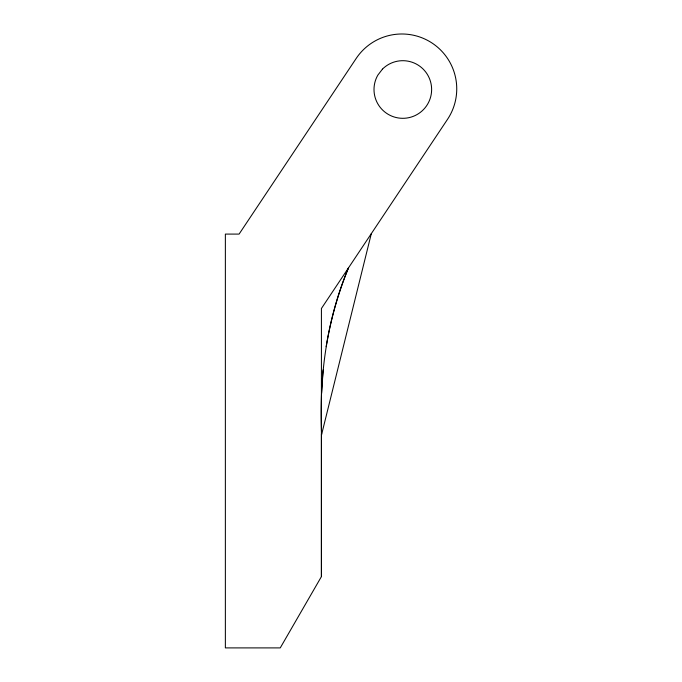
<?xml version="1.0" encoding="UTF-8"?>
<svg xmlns="http://www.w3.org/2000/svg" width="682" height="682" viewBox="0 0 682 682"><rect width="100%" height="100%" fill="white"/><g stroke="black" fill="none" stroke-linecap="round" stroke-linejoin="round"><path stroke-width="1.02" d="M321.418 576.605L321.418 308.486L447.528 119.316A54.884 54.884 0 0 0 432.303 43.205A54.884 54.884 0 0 0 356.2 58.43L239.092 234.088L225.367 234.088L225.367 647.9L280.251 647.9L321.418 576.605L321.418 433.854M371.315 233.628L321.606 434.528C318.988 377.939 326.388 320.318 348.485 267.881C338.119 293.209 330.634 319.705 326.158 346.703M321.606 393.361L323.123 369.959M382.44 69.129L377.862 75.097A28.814 28.814 0 0 0 400.308 118.208A28.814 28.814 0 0 0 429.89 79.649A28.814 28.814 0 0 0 382.44 69.129"/></g></svg>
